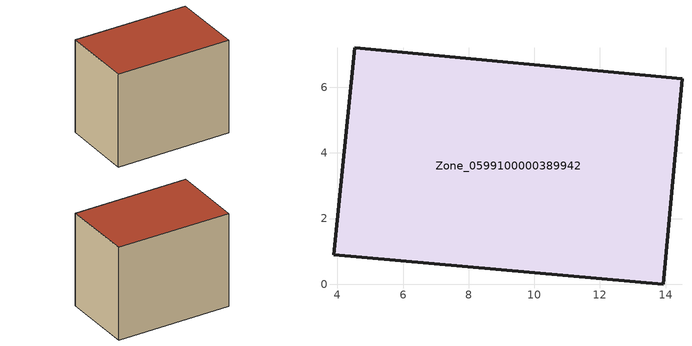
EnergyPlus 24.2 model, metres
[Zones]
Zone_0599100000389942
 floor ground (C_G): 13.93,0 3.88,0.9 4.53,7.2 14.5,6.27 z0
 wall outside (C_F): 4.53,7.2 3.88,0.9 13.93,0 14.5,6.27 4.53,7.2 z0:8.22
 roof outside (C_R): 3.88,0.9 13.93,0 14.5,6.27 4.53,7.2 z8.22
[BUILDING]
Pand.0599100000389942: North Axis=0; Terrain=City; Loads Convergence Tolerance Value=0.04; Temperature Convergence Tolerance Value=0.4; Solar Distribution=FullExterior; Maximum Number of Warmup Days=25; Minimum Number of Warmup Days=1
[Site:Location]
Rotterdam.The.Hague.AP_ZH_NLD Design_Conditions: Latitude=51.96; Longitude=4.45; Time Zone=1; Elevation=-4.5
[SITE:GROUNDTEMPERATURE:BUILDINGSURFACE]
18, 18, 18, 18, 18, 18, 18, 18, 18, 18, 18, 18
[MATERIAL] Thermal Absorptance=0.9; Solar Absorptance=0.7; Visible Absorptance=0.7
Name | Roughness | Thickness | Conductivity | Density | Specific Heat
G.TC.1992-2005 | MediumSmooth | 0.15 | 0.06 | 540 | 1210
F.TC.1992-2005 | Rough | 0.3 | 0.12 | 1920 | 840
R.TC.1992-2005 | MediumRough | 0.2 | 0.08 | 1500 | 1000
[CONSTRUCTION]
C_G: G.TC.1992-2005
C_F: F.TC.1992-2005
C_R: R.TC.1992-2005
[ZONE]
Zone_0599100000389942: Type=1; Multiplier=1; Ceiling Height=Autocalculate; Volume=Autocalculate; Floor Area=autocalculate; Part of Total Floor Area=Yes
[ZONEINFILTRATION:DESIGNFLOWRATE]
Infil_Zone_0599100000389942: Zone or ZoneList or Space or SpaceList=Zone_0599100000389942; Schedule=AlwaysOn; Design Flow Rate Calculation Method=Flow/Area; Flow Rate per Floor Area=0.0015; Constant Term Coefficient=1; Temperature Term Coefficient=0; Velocity Term Coefficient=0; Velocity Squared Term Coefficient=0
[HVACTEMPLATE:ZONE:IDEALLOADSAIRSYSTEM]
Zone_0599100000389942: Maximum Heating Supply Air Temperature=50; Minimum Cooling Supply Air Temperature=13; Maximum Heating Supply Air Humidity Ratio=0.0156; Minimum Cooling Supply Air Humidity Ratio=0.0077; Heating Limit=NoLimit; Cooling Limit=NoLimit; Dehumidification Control Type=ConstantSensibleHeatRatio; Cooling Sensible Heat Ratio=0.7; Dehumidification Setpoint=60; Humidification Control Type=None; Humidification Setpoint=30; Outdoor Air Method=None; Outdoor Air Flow Rate per Person=0.00944; Outdoor Air Flow Rate per Zone Floor Area=0; Outdoor Air Flow Rate per Zone=0; Demand Controlled Ventilation Type=None; Outdoor Air Economizer Type=NoEconomizer; Heat Recovery Type=None; Sensible Heat Recovery Effectiveness=0.7; Latent Heat Recovery Effectiveness=0.65
[ZONECONTROL:THERMOSTAT]
ThermostatControl_Zone_0599100000389942: Zone or ZoneList=Zone_0599100000389942; Control Type Schedule=DualSetpointControlType; Control 1=Thermostat_Zone_0599100000389942; Temperature Difference Between Cutout And Setpoint=0
[THERMOSTATSETPOINT:DUALSETPOINT]
Thermostat_Zone_0599100000389942: Heating Setpoint Temperature Schedule=HeatingSetpoint_Zone_0599100000389942; Cooling Setpoint Temperature Schedule=CoolingSetpoint_Zone_0599100000389942
[SCHEDULE:COMPACT]
HeatingSetpoint_Zone_0599100000389942: Through: 12/31, For: AllDays, Until: 24:00, 21
CoolingSetpoint_Zone_0599100000389942: Through: 12/31, For: AllDays, Until: 24:00, 24
DualSetpointControlType: Through: 12/31, For: AllDays, Until: 24:00, 4
AlwaysOn: Through: 12/31, For: AllDays, Until: 24:00, 1
